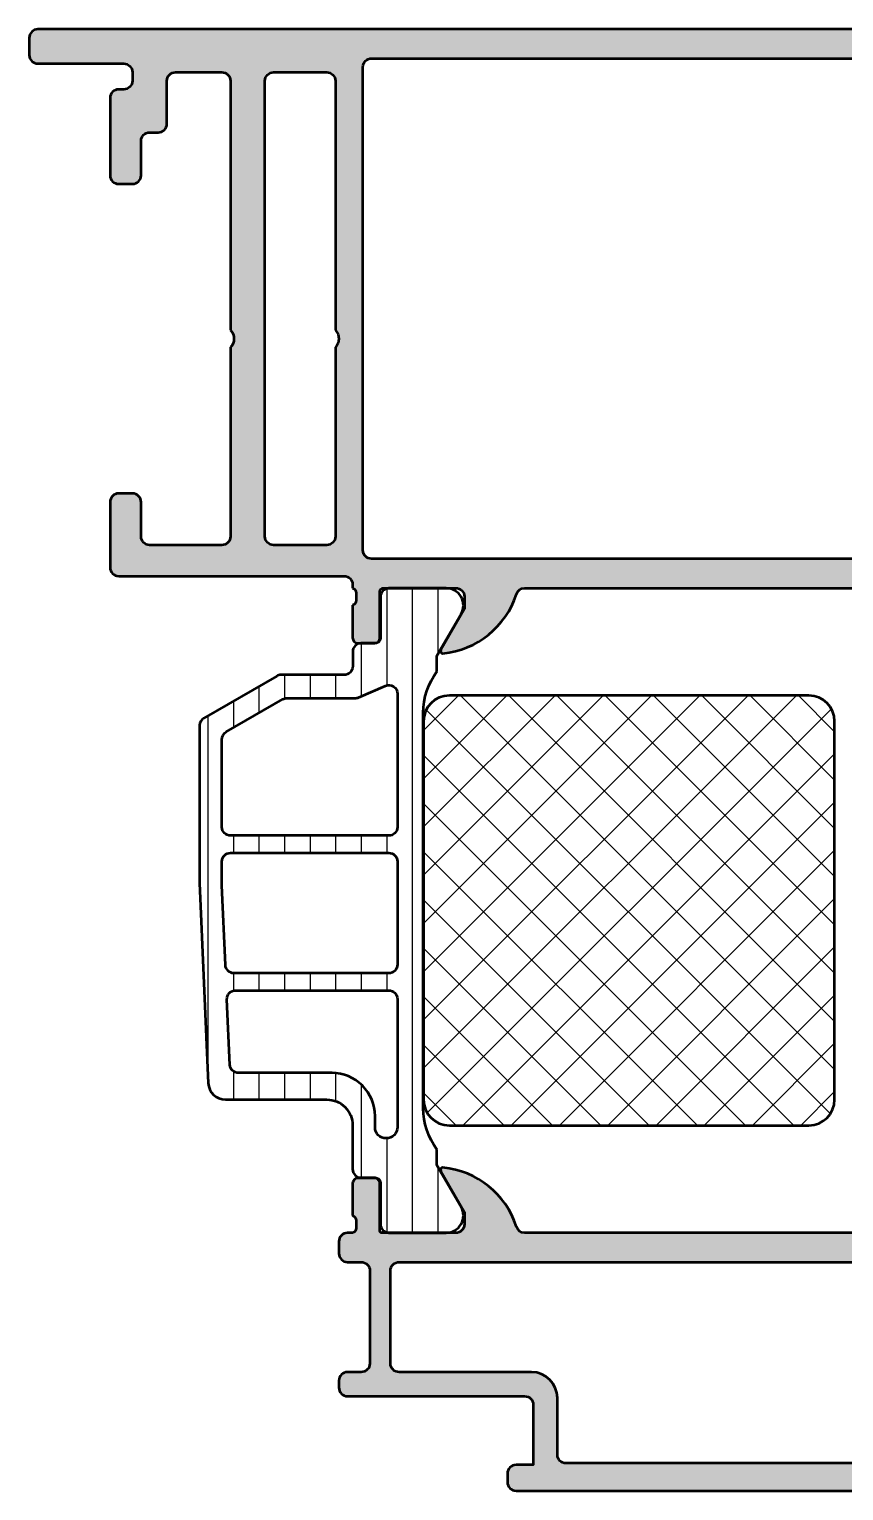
# Model space of a CAD drawing. Extents: x -20.8 to 68, y 0 to 85.
# Drawn here: x -20.8 to 26.6, y 0 to 85 of the extents above; entities that cross this region are included whole.
import ezdxf

# ---------------------------------------------------------------- set-up
doc = ezdxf.new("R2010")
doc.units = 0
for name, color, linetype, lineweight in [('0S-Alu contour', 7, 'Continuous', 50), ('0S-Alu hatch', 252, 'Continuous', 25), ('0S-Plastic contour', 254, 'Continuous', 50), ('0S-Plastic hatch', 253, 'Continuous', 25), ('0S-PT contour', 91, 'Continuous', 50), ('0S-PT hatch', 103, 'Continuous', 25)]:
    doc.layers.add(name, color=color, linetype=linetype, lineweight=lineweight)

# ---------------------------------------------------------------- blocks, each defined once
blk = doc.blocks.new('485150__782C29A0_D7C9_4918_8543_CEA2837E375F_')
at = {"layer": '0S-Alu hatch'}
h = blk.add_hatch(color=256, dxfattribs=at)
edge = h.paths.add_edge_path()
edge.add_line((-15.60000000000002, 76.00000000000003), (-14.80000000000002, 76.00000000000003))
edge.add_arc((-14.80000000000002, 76.50000000000001), 0.4999999999999858, 270, 360)
edge.add_line((-14.30000000000004, 76.50000000000003), (-14.30000000000004, 78.50000000000001))
edge.add_ellipse((-13.80000000000004, 78.50000000000003), major_axis=(-0.5, 0), ratio=1, start_angle=270, end_angle=360, ccw=False)
edge.add_line((-13.80000000000004, 79.00000000000003), (-13.30000000000002, 79.00000000000003))
edge.add_arc((-13.30000000000002, 79.50000000000001), 0.5, 270, 360)
edge.add_line((-12.80000000000002, 79.50000000000001), (-12.80000000000002, 82.00000000000001))
edge.add_ellipse((-12.30000000000002, 82.00000000000001), major_axis=(-0.5, 0), ratio=1, start_angle=270, end_angle=360, ccw=False)
edge.add_line((-12.30000000000002, 82.50000000000003), (-9.600000000000023, 82.50000000000001))
edge.add_ellipse((-9.600000000000023, 82.00000000000001), major_axis=(-0.5, 0), ratio=1, start_angle=180, end_angle=270, ccw=False)
edge.add_line((-9.100000000000023, 82.00000000000001), (-9.100000000000023, 67.50000000000003))
edge.add_ellipse((-9.625000000000028, 67.00000000000001), major_axis=(-0.7250000000000041, 0), ratio=1, start_angle=136.3971810272968, end_angle=223.6028189727033, ccw=False)
edge.add_line((-9.100000000000023, 66.50000000000003), (-9.100000000000035, 55.50000000000001))
edge.add_ellipse((-9.600000000000035, 55.50000000000002), major_axis=(-0.5, 0), ratio=1, start_angle=90.00000000000159, end_angle=180, ccw=False)
edge.add_line((-9.600000000000023, 55.00000000000002), (-13.80000000000004, 55.00000000000002))
edge.add_ellipse((-13.80000000000004, 55.50000000000002), major_axis=(-0.5, 0), ratio=1, start_angle=0, end_angle=90, ccw=False)
edge.add_line((-14.30000000000004, 55.50000000000002), (-14.30000000000004, 57.50000000000003))
edge.add_arc((-14.80000000000002, 57.50000000000003), 0.5, 0, 90)
edge.add_line((-14.80000000000002, 58.00000000000003), (-15.60000000000002, 58.00000000000002))
edge.add_arc((-15.60000000000002, 57.50000000000002), 0.5, 90, 180)
edge.add_line((-16.10000000000002, 57.50000000000002), (-16.10000000000002, 53.70000000000001))
edge.add_arc((-15.60000000000002, 53.70000000000001), 0.5, 180, 270)
edge.add_line((-15.60000000000002, 53.20000000000002), (-2.500000000000014, 53.20000000000002))
edge.add_ellipse((-2.500000000000014, 52.70000000000002), major_axis=(-0.5, 0), ratio=1, start_angle=180, end_angle=270, ccw=False)
edge.add_line((-2.000000000000014, 52.70000000000002), (-2.000000000000014, 52.50000000000002))
edge.add_ellipse((-2.100000000000022, 52.21715728752541), major_axis=(-0.2999999999999956, 0), ratio=1, start_angle=180, end_angle=250.52877936550732, ccw=False)
edge.add_line((-1.800000000000025, 52.21715728752541), (-1.800000000000025, 51.78284271247465))
edge.add_ellipse((-2.100000000000022, 51.78284271247465), major_axis=(-0.2999999999999971, 0), ratio=1, start_angle=109.4712206344897, end_angle=180, ccw=False)
edge.add_line((-2.000000000000028, 51.50000000000003), (-2.000000000000028, 49.60000000000007))
edge.add_arc((-1.699999999999988, 49.60000000000007), 0.3000000000000398, 180, 270)
edge.add_line((-1.699999999999988, 49.30000000000003), (-0.7100000000000648, 49.30000000000003))
edge.add_arc((-0.7100000000000648, 49.60000000000007), 0.3000000000000398, 270, 360)
edge.add_line((-0.410000000000025, 49.60000000000007), (-0.410000000000025, 52.30000000000003))
edge.add_ellipse((-0.2100000000000222, 52.30000000000003), major_axis=(-0.2000000000000028, 0), ratio=1, start_angle=270, end_angle=360, ccw=False)
edge.add_line((-0.2100000000000222, 52.50000000000003), (3.999999999999971, 52.50000000000002))
edge.add_ellipse((3.999999999999971, 52.00000000000002), major_axis=(-0.4999999999999929, 0), ratio=1, start_angle=180, end_angle=270, ccw=False)
edge.add_line((4.499999999999964, 52.00000000000002), (4.499999999999971, 51.30000000000002))
edge.add_line((4.499999999999971, 51.30000000000002), (3.118504542377607, 48.90717967697247))
edge.add_arc((3.238119784648262, 48.83811978464832), 0.1381197846482912, 149.9999999999988, 275.6225775507957)
edge.add_arc((2.761776758826158, 53.67660886184784), 5.000000000000007, 275.6225775507937, 342.2515836439299)
edge.add_ellipse((7.999999999999971, 52.00000000000002), major_axis=(-0.4999999999999993, 0), ratio=1, start_angle=270, end_angle=342.2515836439297, ccw=False)
edge.add_line((7.999999999999971, 52.50000000000003), (30.99999999999998, 52.50000000000002))
edge.add_ellipse((30.99999999999997, 52.00000000000002), major_axis=(-0.5, 0), ratio=1, start_angle=197.7484163560695, end_angle=269.9999999999992, ccw=False)
edge.add_arc((36.23822324117377, 53.67660886184783), 4.999999999999998, 197.7484163560702, 264.3774224492066)
edge.add_arc((35.76188021535168, 48.83811978464832), 0.1381197846482954, 264.3774224492046, 390.0000000000023)
edge.add_line((35.88149545762234, 48.90717967697248), (34.49999999999998, 51.30000000000002))
edge.add_line((34.49999999999998, 51.30000000000002), (34.49999999999997, 52.00000000000002))
edge.add_ellipse((34.99999999999997, 52.00000000000002), major_axis=(-0.5, 0), ratio=1, start_angle=269.9999999999992, end_angle=360, ccw=False)
edge.add_line((34.99999999999998, 52.50000000000002), (39.20999999999997, 52.50000000000003))
edge.add_ellipse((39.20999999999997, 52.30000000000003), major_axis=(-0.2000000000000028, 0), ratio=1, start_angle=180, end_angle=269.99999999999795, ccw=False)
edge.add_line((39.40999999999997, 52.30000000000003), (39.40999999999998, 49.60000000000007))
edge.add_arc((39.71000000000001, 49.60000000000007), 0.3000000000000327, 180, 270.0000000000013)
edge.add_line((39.71000000000002, 49.30000000000003), (40.69999999999993, 49.30000000000003))
edge.add_arc((40.69999999999993, 49.60000000000007), 0.3000000000000398, 270, 360)
edge.add_line((40.99999999999996, 49.60000000000007), (40.99999999999996, 51.50000000000003))
edge.add_ellipse((41.09999999999997, 51.78284271247465), major_axis=(-0.2999999999999999, 0), ratio=1, start_angle=0, end_angle=70.52877936550908, ccw=False)
edge.add_line((40.79999999999997, 51.78284271247465), (40.79999999999997, 52.21715728752541))
edge.add_ellipse((41.09999999999996, 52.2171572875254), major_axis=(-0.2999999999999936, 0), ratio=1, start_angle=289.4712206344902, end_angle=360, ccw=False)
edge.add_line((40.99999999999996, 52.50000000000001), (40.99999999999996, 65.00000000000003))
edge.add_ellipse((41.49999999999997, 65.00000000000003), major_axis=(-0.5, 0), ratio=1, start_angle=270, end_angle=360, ccw=False)
edge.add_line((41.49999999999997, 65.50000000000003), (43.79999999999997, 65.50000000000003))
edge.add_ellipse((43.79999999999997, 65.00000000000003), major_axis=(-0.5, 0), ratio=1, start_angle=180, end_angle=270, ccw=False)
edge.add_line((44.29999999999997, 65.00000000000003), (44.29999999999997, 64.00000000000003))
edge.add_arc((44.79999999999996, 64.00000000000003), 0.5, 180, 270)
edge.add_line((44.79999999999996, 63.50000000000003), (45.29999999999996, 63.50000000000003))
edge.add_arc((45.29999999999996, 64.00000000000003), 0.5, 270, 360)
edge.add_line((45.79999999999997, 64.00000000000003), (45.79999999999997, 69.50000000000001))
edge.add_arc((44.79999999999996, 69.50000000000001), 1.000000000000003, 0, 90)
edge.add_line((44.79999999999996, 70.50000000000003), (44.29999999999997, 70.50000000000003))
edge.add_line((44.29999999999997, 70.50000000000003), (44.29999999999997, 68.00000000000003))
edge.add_ellipse((43.29999999999997, 68.00000000000003), major_axis=(-1.000000000000003, 0), ratio=1, start_angle=90, end_angle=180, ccw=False)
edge.add_line((43.29999999999997, 67.00000000000001), (41.99999999999997, 67.00000000000001))
edge.add_ellipse((41.99999999999997, 68.00000000000003), major_axis=(-1, 0), ratio=1, start_angle=0, end_angle=90, ccw=False)
edge.add_line((40.99999999999996, 68.00000000000003), (40.99999999999996, 75.00000000000003))
edge.add_ellipse((41.52499999999998, 75.50000000000003), major_axis=(-0.7250000000000014, 0), ratio=1, start_angle=-43.60281897270329, end_angle=43.60281897270329, ccw=False)
edge.add_line((40.99999999999996, 76.00000000000003), (40.99999999999996, 82.50000000000003))
edge.add_ellipse((41.99999999999997, 82.50000000000003), major_axis=(-1, 0), ratio=1, start_angle=270, end_angle=360, ccw=False)
edge.add_line((41.99999999999997, 83.50000000000003), (43.29999999999997, 83.50000000000003))
edge.add_ellipse((43.29999999999997, 82.50000000000003), major_axis=(-1, 0), ratio=1, start_angle=180, end_angle=270, ccw=False)
edge.add_line((44.29999999999997, 82.50000000000003), (44.29999999999997, 80.50000000000001))
edge.add_line((44.29999999999997, 80.50000000000001), (44.89999999999997, 80.50000000000001))
edge.add_line((44.89999999999997, 80.50000000000001), (45.99999999999996, 81.60000000000004))
edge.add_line((45.99999999999996, 81.60000000000004), (45.99999999999996, 85.00000000000003))
edge.add_line((45.99999999999996, 85.00000000000003), (-20.30000000000002, 85.00000000000003))
edge.add_arc((-20.30000000000002, 84.50000000000001), 0.5, 90, 180)
edge.add_line((-20.80000000000003, 84.50000000000001), (-20.80000000000003, 83.50000000000001))
edge.add_arc((-20.30000000000001, 83.50000000000003), 0.5, 180, 270)
edge.add_line((-20.30000000000001, 83.00000000000001), (-15.30000000000002, 83.00000000000001))
edge.add_ellipse((-15.30000000000002, 82.50000000000001), major_axis=(-0.5, 0), ratio=1, start_angle=180, end_angle=270, ccw=False)
edge.add_line((-14.80000000000002, 82.50000000000001), (-14.80000000000004, 82.00000000000001))
edge.add_ellipse((-15.30000000000004, 82.00000000000001), major_axis=(-0.5, 0), ratio=1, start_angle=90, end_angle=180, ccw=False)
edge.add_line((-15.30000000000004, 81.50000000000001), (-15.60000000000002, 81.50000000000001))
edge.add_arc((-15.60000000000002, 81.00000000000001), 0.5, 90, 180)
edge.add_line((-16.10000000000002, 81.00000000000001), (-16.10000000000002, 76.50000000000003))
edge.add_arc((-15.60000000000002, 76.50000000000003), 0.5, 180, 270)
edge = h.paths.add_edge_path()
edge.add_line((-1.400000000000019, 54.70000000000002), (-1.400000000000034, 82.80000000000003))
edge.add_ellipse((-0.9000000000000341, 82.80000000000003), major_axis=(-0.5, 0), ratio=1, start_angle=270, end_angle=360, ccw=False)
edge.add_line((-0.9000000000000341, 83.30000000000003), (38.99999999999997, 83.30000000000003))
edge.add_ellipse((38.99999999999997, 82.80000000000003), major_axis=(-0.5, 0), ratio=1, start_angle=180, end_angle=270, ccw=False)
edge.add_line((39.49999999999997, 82.80000000000003), (39.49999999999997, 54.70000000000003))
edge.add_ellipse((38.99999999999997, 54.70000000000003), major_axis=(-0.5, 0), ratio=1, start_angle=90, end_angle=180, ccw=False)
edge.add_line((38.99999999999997, 54.20000000000003), (-0.9000000000000341, 54.20000000000003))
edge.add_ellipse((-0.9000000000000341, 54.70000000000002), major_axis=(-0.4999999999999858, 0), ratio=1, start_angle=0, end_angle=90, ccw=False)
edge = h.paths.add_edge_path()
edge.add_ellipse((-6.600000000000022, 55.50000000000002), major_axis=(-0.5, 0), ratio=1, start_angle=0, end_angle=90, ccw=False)
edge.add_line((-7.100000000000022, 55.50000000000001), (-7.100000000000022, 82.00000000000001))
edge.add_ellipse((-6.600000000000022, 82.00000000000001), major_axis=(-0.5, 0), ratio=1, start_angle=270, end_angle=360, ccw=False)
edge.add_line((-6.600000000000022, 82.50000000000003), (-3.500000000000028, 82.50000000000003))
edge.add_ellipse((-3.500000000000028, 82.00000000000001), major_axis=(-0.5, 0), ratio=1, start_angle=180, end_angle=270, ccw=False)
edge.add_line((-3.000000000000028, 82.00000000000001), (-3.000000000000028, 67.50000000000003))
edge.add_ellipse((-3.525000000000019, 67.00000000000001), major_axis=(-0.7249999999999939, 0), ratio=1, start_angle=136.397181027296, end_angle=223.6028189727041, ccw=False)
edge.add_line((-3.000000000000028, 66.50000000000003), (-3.000000000000028, 55.50000000000003))
edge.add_ellipse((-3.500000000000028, 55.50000000000003), major_axis=(-0.5, 0), ratio=1, start_angle=90, end_angle=180, ccw=False)
edge.add_line((-3.500000000000028, 55.00000000000003), (-6.600000000000022, 55.00000000000002))
at = {"layer": '0S-Alu contour', "color": 7}
for points in [[(-20.80000000000003, 84.50000000000001), (-20.80000000000003, 83.50000000000001)], [(44.29999999999997, 82.50000000000003), (44.29999999999997, 80.50000000000001), (44.89999999999997, 80.50000000000001), (45.99999999999996, 81.60000000000004), (45.99999999999996, 85.00000000000003), (-20.30000000000002, 85.00000000000003)], [(41.99999999999997, 83.50000000000003), (43.29999999999997, 83.50000000000003)], [(-20.30000000000001, 83.00000000000001), (-15.30000000000002, 83.00000000000001)], [(-14.80000000000002, 82.50000000000001), (-14.80000000000004, 82.00000000000001)], [(-12.30000000000002, 82.50000000000003), (-9.600000000000023, 82.50000000000001)], [(-6.600000000000022, 82.50000000000003), (-3.500000000000028, 82.50000000000003)], [(-1.400000000000019, 54.70000000000002), (-1.400000000000034, 82.80000000000003)], [(-0.9000000000000341, 83.30000000000003), (38.99999999999997, 83.30000000000003)], [(39.49999999999997, 82.80000000000003), (39.49999999999997, 54.70000000000003)], [(40.99999999999996, 76.00000000000003), (40.99999999999996, 82.50000000000003)], [(-12.80000000000002, 79.50000000000001), (-12.80000000000002, 82.00000000000001)], [(-9.100000000000023, 82.00000000000001), (-9.100000000000023, 67.50000000000003)], [(-7.100000000000022, 55.50000000000001), (-7.100000000000022, 82.00000000000001)], [(-3.000000000000028, 82.00000000000001), (-3.000000000000028, 67.50000000000003)], [(-16.10000000000002, 81.00000000000001), (-16.10000000000002, 76.50000000000003)], [(-15.30000000000004, 81.50000000000001), (-15.60000000000002, 81.50000000000001)], [(-14.30000000000004, 76.50000000000003), (-14.30000000000004, 78.50000000000001)], [(-13.80000000000004, 79.00000000000003), (-13.30000000000002, 79.00000000000003)], [(-15.60000000000002, 76.00000000000003), (-14.80000000000002, 76.00000000000003)], [(40.99999999999996, 68.00000000000003), (40.99999999999996, 75.00000000000003)], [(44.79999999999996, 70.50000000000003), (44.29999999999997, 70.50000000000003), (44.29999999999997, 68.00000000000003)], [(45.79999999999997, 64.00000000000003), (45.79999999999997, 69.50000000000001)], [(-9.100000000000023, 66.50000000000003), (-9.100000000000035, 55.50000000000001)], [(-3.000000000000028, 66.50000000000003), (-3.000000000000028, 55.50000000000003)], [(43.29999999999997, 67.00000000000001), (41.99999999999997, 67.00000000000001)], [(41.49999999999997, 65.50000000000003), (43.79999999999997, 65.50000000000003)], [(40.99999999999996, 52.50000000000001), (40.99999999999996, 65.00000000000003)], [(44.29999999999997, 65.00000000000003), (44.29999999999997, 64.00000000000003)], [(44.79999999999996, 63.50000000000003), (45.29999999999996, 63.50000000000003)], [(-14.80000000000002, 58.00000000000003), (-15.60000000000002, 58.00000000000002)], [(-16.10000000000002, 57.50000000000002), (-16.10000000000002, 53.70000000000001)], [(-14.30000000000004, 55.50000000000002), (-14.30000000000004, 57.50000000000003)], [(-9.600000000000023, 55.00000000000002), (-13.80000000000004, 55.00000000000002)], [(-3.500000000000028, 55.00000000000003), (-6.600000000000022, 55.00000000000002)], [(38.99999999999997, 54.20000000000003), (-0.9000000000000341, 54.20000000000003)], [(-15.60000000000002, 53.20000000000002), (-2.500000000000014, 53.20000000000002)], [(-2.000000000000014, 52.70000000000002), (-2.000000000000014, 52.50000000000002)], [(-1.800000000000025, 52.21715728752541), (-1.800000000000025, 51.78284271247465)], [(-0.410000000000025, 49.60000000000007), (-0.410000000000025, 52.30000000000003)], [(-0.2100000000000222, 52.50000000000003), (3.999999999999971, 52.50000000000002)], [(4.499999999999964, 52.00000000000002), (4.499999999999971, 51.30000000000002), (3.118504542377607, 48.90717967697247)], [(7.999999999999971, 52.50000000000003), (30.99999999999998, 52.50000000000002)], [(35.88149545762234, 48.90717967697248), (34.49999999999998, 51.30000000000002), (34.49999999999997, 52.00000000000002)], [(34.99999999999998, 52.50000000000002), (39.20999999999997, 52.50000000000003)], [(39.40999999999997, 52.30000000000003), (39.40999999999998, 49.60000000000007)], [(40.79999999999997, 51.78284271247465), (40.79999999999997, 52.21715728752541)], [(-2.000000000000028, 51.50000000000003), (-2.000000000000028, 49.60000000000007)], [(40.99999999999996, 49.60000000000007), (40.99999999999996, 51.50000000000003)], [(-1.699999999999988, 49.30000000000003), (-0.7100000000000648, 49.30000000000003)], [(39.71000000000002, 49.30000000000003), (40.69999999999993, 49.30000000000003)]]:
    blk.add_lwpolyline(points, dxfattribs=at)
for centre, radius, start, end in [((-20.30000000000002, 84.50000000000001), 0.5, 90, 180), ((-20.30000000000001, 83.50000000000003), 0.5, 180, 270), ((-15.60000000000002, 81.00000000000001), 0.5, 90, 180), ((-13.30000000000002, 79.50000000000001), 0.5, 270, 0), ((-15.60000000000002, 76.50000000000003), 0.5, 180, 270), ((-14.80000000000002, 76.50000000000001), 0.4999999999999858, 270, 0), ((44.79999999999996, 69.50000000000001), 1.000000000000003, 0, 90), ((44.79999999999996, 64.00000000000003), 0.5, 180, 270), ((45.29999999999996, 64.00000000000003), 0.5, 270, 0), ((-15.60000000000002, 57.50000000000002), 0.5, 90, 180), ((-14.80000000000002, 57.50000000000003), 0.5, 0, 90), ((-15.60000000000002, 53.70000000000001), 0.5, 180, 270), ((2.761776758826158, 53.67660886184784), 5.000000000000007, 275.6225775507937, 342.2515836439299), ((36.23822324117377, 53.67660886184783), 4.999999999999998, 197.7484163560702, 264.3774224492066), ((-1.699999999999988, 49.60000000000007), 0.3000000000000398, 180, 270), ((-0.7100000000000648, 49.60000000000007), 0.3000000000000398, 270, 0), ((39.71000000000001, 49.60000000000007), 0.3000000000000327, 180, 270.0000000000013), ((40.69999999999993, 49.60000000000007), 0.3000000000000398, 270, 0), ((3.238119784648262, 48.83811978464832), 0.1381197846482912, 149.9999999999988, 275.6225775507957), ((35.76188021535168, 48.83811978464832), 0.1381197846482954, 264.3774224492046, 30.00000000000228)]:
    blk.add_arc(centre, radius, start, end, dxfattribs=at)
at = {"layer": '0S-Alu contour', "color": 7, "extrusion": (0, -1e-16, -1)}
for centre, radius, start, end in [((-41.99999999999997, 82.50000000000003), 1, 0, 90), ((-43.29999999999997, 82.50000000000003), 1, 90, 180), ((15.30000000000002, 82.50000000000001), 0.5, 90, 180), ((12.30000000000002, 82.00000000000001), 0.5, 0, 90), ((9.600000000000023, 82.00000000000001), 0.5, 90, 180), ((6.600000000000022, 82.00000000000001), 0.5, 0, 90), ((3.500000000000028, 82.00000000000001), 0.5, 90, 180), ((0.9000000000000341, 82.80000000000003), 0.5, 0, 90), ((-38.99999999999997, 82.80000000000003), 0.5, 90, 180), ((15.30000000000004, 82.00000000000001), 0.5, 180, 270), ((13.80000000000004, 78.50000000000003), 0.5, 0, 90), ((-41.52499999999998, 75.50000000000003), 0.7250000000000015, 316.3971810272967, 43.60281897270331), ((9.625000000000028, 67.00000000000001), 0.7250000000000041, 136.3971810272967, 223.6028189727033), ((3.525000000000019, 67.00000000000001), 0.7249999999999939, 136.3971810272959, 223.6028189727041), ((-41.99999999999997, 68.00000000000003), 1, 270, 0), ((-43.29999999999997, 68.00000000000003), 1.000000000000003, 180, 270), ((-41.49999999999997, 65.00000000000003), 0.5, 0, 90), ((-43.79999999999997, 65.00000000000003), 0.5, 90, 180), ((13.80000000000004, 55.50000000000002), 0.5, 270, 0), ((9.600000000000035, 55.50000000000002), 0.5, 180, 269.9999999999984), ((6.600000000000022, 55.50000000000002), 0.5, 270, 0), ((3.500000000000028, 55.50000000000003), 0.5, 180, 270), ((0.9000000000000341, 54.70000000000002), 0.4999999999999858, 270, 0), ((-38.99999999999997, 54.70000000000003), 0.5, 180, 270), ((2.500000000000014, 52.70000000000002), 0.5, 90, 180), ((2.100000000000022, 52.21715728752541), 0.2999999999999956, 109.4712206344927, 180), ((0.2100000000000222, 52.30000000000003), 0.2000000000000028, 0, 90), ((-3.999999999999971, 52.00000000000002), 0.4999999999999929, 90, 180), ((-7.999999999999971, 52.00000000000002), 0.4999999999999993, 17.74841635607033, 90), ((-30.99999999999997, 52.00000000000002), 0.5, 90.00000000000081, 162.2515836439305), ((-34.99999999999997, 52.00000000000002), 0.5, 0, 90.00000000000081), ((-39.20999999999997, 52.30000000000003), 0.2000000000000028, 90.00000000000205, 180), ((-41.09999999999996, 52.2171572875254), 0.2999999999999936, 0, 70.52877936550983), ((2.100000000000022, 51.78284271247465), 0.2999999999999971, 180, 250.5287793655103), ((-41.09999999999997, 51.78284271247465), 0.2999999999999999, 289.471220634491, 0)]:
    blk.add_arc(centre, radius, start, end, dxfattribs=at)
blk = doc.blocks.new('345350__D40F47E0_E52B_4D59_89A4_3CA17ADB5DE9_')
at = {"layer": '0S-Alu hatch'}
h = blk.add_hatch(color=256, dxfattribs=at)
edge = h.paths.add_edge_path()
edge.add_line((39.50030497740954, 13.29992253876117), (40.5, 13.29992253876117))
edge.add_arc((40.5, 13.79992253876117), 0.5, 270, 360)
edge.add_line((41.00000000000001, 13.79992253876117), (41, 15))
edge.add_ellipse((41.07883644654305, 15.26752059199312), major_axis=(-0.2788950563274395, 0), ratio=1, start_angle=-1.164589374096181, end_angle=73.58012358050678, ccw=False)
edge.add_line((40.79999899999999, 15.27318899999149), (40.79999899999999, 15.72678299999148))
edge.add_ellipse((41.07886709564316, 15.73244365946854), major_axis=(-0.2789255417371506, 0), ratio=1, start_angle=-73.57540544464638, end_angle=1.1628700728869035, ccw=False)
edge.add_line((41, 15.99998699999148), (41, 17.879998))
edge.add_arc((40.69999999999999, 17.879998), 0.3000000000000078, 0, 90)
edge.add_line((40.69999999999999, 18.17999800000001), (39.72002568095721, 18.179998))
edge.add_arc((39.72002568095721, 17.879998), 0.3000000000000007, 90, 180)
edge.add_line((39.42002568095721, 17.879998), (39.42002568095721, 15.11999999999999))
edge.add_ellipse((39.30002568095722, 15.11999999999999), major_axis=(-0.1199999999999939, 0), ratio=1, start_angle=89.9999999999967, end_angle=180, ccw=False)
edge.add_line((39.30002568095721, 15), (35.00000000000002, 15))
edge.add_ellipse((35.00000000000002, 15.5), major_axis=(-0.5, 0), ratio=1, start_angle=0, end_angle=90, ccw=False)
edge.add_line((34.50000000000001, 15.5), (34.49999999999999, 16.2))
edge.add_line((34.49999999999999, 16.2), (35.88149545762237, 18.59282032302755))
edge.add_arc((35.76188021535172, 18.6618802153517), 0.1381197846482894, 330.0000000000001, 455.6225775507986)
edge.add_arc((36.23822324117386, 13.82339113815207), 5.000000000000113, 95.622577550794, 162.2515836439304)
edge.add_ellipse((31.00000000000005, 15.49999999999988), major_axis=(-0.4999999999998849, 0), ratio=1, start_angle=89.99999999999511, end_angle=162.2515836439254, ccw=False)
edge.add_line((31.00000000000001, 15), (7.999999999999992, 15))
edge.add_ellipse((8.000000000000028, 15.49999999999984), major_axis=(-0.4999999999998437, 0), ratio=1, start_angle=17.748416356066116, end_angle=89.99999999999591, ccw=False)
edge.add_arc((2.761776758826187, 13.82339113815201), 5.000000000000197, 17.74841635607066, 84.37742244920675)
edge.add_arc((3.23811978464829, 18.66188021535171), 0.138119784648294, 84.37742244921073, 210.0000000000012)
edge.add_line((3.118504542377635, 18.59282032302757), (4.500000000000007, 16.19999999999999))
edge.add_line((4.500000000000007, 16.19999999999999), (4.5, 15.5))
edge.add_ellipse((4, 15.50000000000001), major_axis=(-0.5, 0), ratio=1, start_angle=90, end_angle=180, ccw=False)
edge.add_line((4, 15.00000000000001), (-0.3000256809571908, 15))
edge.add_ellipse((-0.3000256809571908, 15.12), major_axis=(-0.120000000000001, 0), ratio=1, start_angle=0, end_angle=90, ccw=False)
edge.add_line((-0.4200256809571954, 15.12), (-0.4200256809571954, 17.879998))
edge.add_arc((-0.7200256809572068, 17.87999799999999), 0.3000000000000114, 0, 90)
edge.add_line((-0.7200256809572068, 18.17999800000001), (-1.699999999999988, 18.179998))
edge.add_arc((-1.700000000000002, 17.87999800000001), 0.2999999999999936, 89.99999999999729, 180)
edge.add_line((-2, 17.87999800000001), (-1.999999999999985, 15.99998699999149))
edge.add_ellipse((-2.078867095643147, 15.73244365946855), major_axis=(-0.2789255417371474, 0), ratio=1, start_angle=178.8371299271133, end_angle=253.5754054446465, ccw=False)
edge.add_line((-1.799998999999985, 15.72678299999149), (-1.799998999999985, 15.2731889999915))
edge.add_ellipse((-2.078836446543036, 15.26752059199313), major_axis=(-0.2788950563274377, 0), ratio=1, start_angle=106.41987641949041, end_angle=181.1645893740969, ccw=False)
edge.add_line((-2, 15.00000000000001), (-2.299680908210589, 15))
edge.add_arc((-2.299680908210589, 14.5), 0.5000000000000036, 90, 180)
edge.add_line((-2.799680908210589, 14.5), (-2.799680908210589, 13.79992253876117))
edge.add_arc((-2.29956618973938, 13.80003725723238), 0.5001147316285183, 180.0131427528032, 269.9868572472035)
edge.add_line((-2.299680908210547, 13.29992253876117), (-1.499693115241839, 13.29992253876117))
edge.add_ellipse((-1.499443254268499, 12.80017239973451), major_axis=(-0.4997502014883713, 0), ratio=1, start_angle=179.9713537287386, end_angle=270.0286462712596, ccw=False)
edge.add_line((-0.9996931152418397, 12.79992253876115), (-0.9996931152418255, 7.400020671848328))
edge.add_ellipse((-1.499713436076874, 7.400040992683378), major_axis=(-0.500020321247968, 0), ratio=1, start_angle=90.00232850153338, end_angle=179.9976714983276, ccw=False)
edge.add_line((-1.499693115241825, 6.90002067184833), (-2.299680908210575, 6.900020671848325))
edge.add_arc((-2.299566189739365, 6.399905953377112), 0.5001147316285218, 90.01314275280141, 179.9868572471968)
edge.add_line((-2.799680908210575, 6.400020671848338), (-2.799680908210575, 5.999996257785828))
edge.add_arc((-2.299566189739365, 6.000110976257024), 0.5001147316285183, 180.0131427528032, 269.986857247197)
edge.add_line((-2.299680908210589, 5.499996257785815), (8.00027636718005, 5.499996257785825))
edge.add_ellipse((8.000276199942048, 4.999996090547827), major_axis=(-0.5000001672380266, 0), ratio=1, start_angle=180.0000191671709, end_angle=269.99998083594335, ccw=False)
edge.add_line((8.50027636718005, 4.999996257813003), (8.500276367180042, 1.499999953273801))
edge.add_line((8.500276367180042, 1.499999953273801), (7.500276367180042, 1.499999953273801))
edge.add_arc((7.500391085671957, 0.9998852347682088), 0.5001147316629067, 90.0131427551726, 179.9868504146385)
edge.add_line((7.000276367180042, 1.000000012878441), (7.000276367180042, 0.5000000128784468))
edge.add_arc((7.500391118378033, 0.5001147334620317), 0.5001147643557832, 180.0131429938963, 269.9798609896767)
edge.add_line((7.500215332023778, 1e-15), (67.5, 1e-16))
edge.add_arc((67.5, 0.5000000000000002), 0.5000000000000001, 270, 360)
edge.add_line((68, 0.5000000000000001), (68, 4.5))
edge.add_arc((67.5, 4.5), 0.5, 0, 90)
edge.add_line((67.5, 5), (66.19999999999999, 5))
edge.add_arc((66.19999999999999, 4.5), 0.5, 90, 180)
edge.add_line((65.69999999999999, 4.5), (65.69999999999999, 4))
edge.add_line((65.69999999999999, 4), (66.69999999999999, 4))
edge.add_line((66.69999999999999, 4), (66.69999999999996, 2.299999999999997))
edge.add_ellipse((65.69999999999996, 2.299999999999997), major_axis=(-1, 0), ratio=1, start_angle=90, end_angle=180, ccw=False)
edge.add_line((65.69999999999996, 1.299999999999997), (61.69999999999999, 1.299999999999982))
edge.add_ellipse((61.69999999999999, 2.299999999999982), major_axis=(-0.9999999999999992, 0), ratio=1, start_angle=0, end_angle=90, ccw=False)
edge.add_line((60.69999999999999, 2.299999999999982), (60.69999999999999, 4))
edge.add_line((60.69999999999999, 4), (61.69999999999999, 4))
edge.add_line((61.69999999999999, 4), (61.69999999999999, 4.499999999999984))
edge.add_arc((61.19999999999999, 4.5), 0.5000000000000009, 0, 90)
edge.add_line((61.19999999999999, 5), (58.4, 4.999999999999999))
edge.add_arc((58.4, 4.499999999999998), 0.5000000000000009, 90, 180)
edge.add_line((57.9, 4.499999999999998), (57.9, 4.299999999999982))
edge.add_arc((58.4, 4.299999999999982), 0.5, 180, 270)
edge.add_line((58.4, 3.799999999999982), (58.9, 3.799999999999982))
edge.add_ellipse((58.9, 3.299999999999982), major_axis=(-0.5, 0), ratio=1, start_angle=180, end_angle=270, ccw=False)
edge.add_line((59.40000000000001, 3.299999999999982), (59.39999999999997, 2.099999999999981))
edge.add_ellipse((58.89999999999997, 2.09999999999998), major_axis=(-0.5000000000000018, 0), ratio=1, start_angle=90, end_angle=180, ccw=False)
edge.add_line((58.89999999999997, 1.599999999999978), (45.9983668848607, 1.599999999999979))
edge.add_line((45.9983668848607, 1.599999999999979), (39.90086726378649, 2.209750724796321))
edge.add_ellipse((40.00036986780803, 3.204788067252853), major_axis=(-1.000000040545011, 0), ratio=1, start_angle=1.5080649291121517e-05, end_angle=84.2894712981925, ccw=False)
edge.add_line((39.00036982726306, 3.204787804045857), (39.00036982726304, 12.79998738861467))
edge.add_ellipse((39.50041968100179, 12.79987268502242), major_axis=(-0.5000498668943465, 0), ratio=1, start_angle=270.0131427528001, end_angle=359.9868572472245, ccw=False)
edge = h.paths.add_edge_path()
edge.add_line((0.2003801269456744, 7.400020671848325), (0.2003801269456602, 12.79992253876121))
edge.add_ellipse((0.7001505502649508, 12.80015209114268), major_axis=(-0.4997704760377764, 0), ratio=1, start_angle=-90.01932230628069, end_angle=0.02631684688930136, ccw=False)
edge.add_line((0.7003190917894245, 13.29992253876117), (37.30035380553454, 13.29992253876116))
edge.add_ellipse((37.30048878729687, 12.80005752052349), major_axis=(-0.4998650364626667, 0), ratio=1, start_angle=179.9845280529183, end_angle=270.0154719470708, ccw=False)
edge.add_line((37.80035380553454, 12.79992253876116), (37.80035380553453, 2.099975658420646))
edge.add_ellipse((37.30025928519608, 2.100070059527233), major_axis=(-0.5000945292483385, 0), ratio=1, start_angle=90.0108291856593, end_angle=179.9891844747251, ccw=False)
edge.add_line((37.30035380553454, 1.5999755392113), (10.40030078124254, 1.5999755392113))
edge.add_ellipse((10.400395301581, 2.100070059527243), major_axis=(-0.5000945292483491, 0), ratio=1, start_angle=0.010815525275006621, end_angle=89.98917081434081, ccw=False)
edge.add_line((9.900300781242542, 2.099975658420602), (9.900300781242535, 5.400020819006611))
edge.add_arc((8.40030085426848, 5.400020744874273), 1.499999926974057, 2.8316468405e-06, 90.00000278938575)
edge.add_line((8.400300781242535, 6.900020671848325), (0.7003190917894245, 6.900020671848327))
edge.add_ellipse((0.7001505502649508, 7.39979111946681), major_axis=(-0.4997704760377753, 0), ratio=1, start_angle=-0.02631684688930136, end_angle=90.0193223062808, ccw=False)
at = {"layer": '0S-Alu contour', "color": 7}
for points in [[(-2, 17.87999800000001), (-1.999999999999985, 15.99998699999149)], [(-0.7200256809572068, 18.17999800000001), (-1.699999999999988, 18.179998)], [(-0.4200256809571954, 15.12), (-0.4200256809571954, 17.879998)], [(3.118504542377635, 18.59282032302757), (4.500000000000007, 16.19999999999999), (4.5, 15.5)], [(34.50000000000001, 15.5), (34.49999999999999, 16.2), (35.88149545762237, 18.59282032302755)], [(39.42002568095721, 17.879998), (39.42002568095721, 15.11999999999999)], [(40.69999999999999, 18.17999800000001), (39.72002568095721, 18.179998)], [(41, 15.99998699999148), (41, 17.879998)], [(-1.799998999999985, 15.72678299999149), (-1.799998999999985, 15.2731889999915)], [(40.79999899999999, 15.27318899999149), (40.79999899999999, 15.72678299999148)], [(-2.799680908210589, 14.5), (-2.799680908210589, 13.79992253876117)], [(-2, 15.00000000000001), (-2.299680908210589, 15)], [(4, 15.00000000000001), (-0.3000256809571908, 15)], [(31.00000000000001, 15), (7.999999999999992, 15)], [(39.30002568095721, 15), (35.00000000000002, 15)], [(41.00000000000001, 13.79992253876117), (41, 15)], [(-2.299680908210547, 13.29992253876117), (-1.499693115241839, 13.29992253876117)], [(-0.9996931152418397, 12.79992253876115), (-0.9996931152418255, 7.400020671848328)], [(0.2003801269456744, 7.400020671848325), (0.2003801269456602, 12.79992253876121)], [(0.7003190917894245, 13.29992253876117), (37.30035380553454, 13.29992253876116)], [(37.80035380553454, 12.79992253876116), (37.80035380553453, 2.099975658420646)], [(39.00036982726306, 3.204787804045857), (39.00036982726304, 12.79998738861467)], [(39.50030497740954, 13.29992253876117), (40.5, 13.29992253876117)], [(-1.499693115241825, 6.90002067184833), (-2.299680908210575, 6.900020671848325)], [(8.400300781242535, 6.900020671848325), (0.7003190917894245, 6.900020671848327)], [(-2.799680908210575, 6.400020671848338), (-2.799680908210575, 5.999996257785828)], [(-2.299680908210589, 5.499996257785815), (8.00027636718005, 5.499996257785825)], [(9.900300781242542, 2.099975658420602), (9.900300781242535, 5.400020819006611)], [(8.50027636718005, 4.999996257813003), (8.500276367180042, 1.499999953273801), (7.500276367180042, 1.499999953273801)], [(57.9, 4.499999999999998), (57.9, 4.299999999999982)], [(61.19999999999999, 5), (58.4, 4.999999999999999)], [(60.69999999999999, 2.299999999999982), (60.69999999999999, 4), (61.69999999999999, 4), (61.69999999999999, 4.499999999999984)], [(65.69999999999999, 4.5), (65.69999999999999, 4), (66.69999999999999, 4), (66.69999999999996, 2.299999999999997)], [(67.5, 5), (66.19999999999999, 5)], [(68, 0.5000000000000001), (68, 4.5)], [(58.4, 3.799999999999982), (58.9, 3.799999999999982)], [(59.40000000000001, 3.299999999999982), (59.39999999999997, 2.099999999999981)], [(58.89999999999997, 1.599999999999978), (45.9983668848607, 1.599999999999979), (39.90086726378649, 2.209750724796321)], [(7.000276367180042, 1.000000012878441), (7.000276367180042, 0.5000000128784468)], [(37.30035380553454, 1.5999755392113), (10.40030078124254, 1.5999755392113)], [(65.69999999999996, 1.299999999999997), (61.69999999999999, 1.299999999999982)], [(7.500215332023778, 1e-15), (67.5, 1e-16)]]:
    blk.add_lwpolyline(points, dxfattribs=at)
for centre, radius, start, end in [((3.23811978464829, 18.66188021535171), 0.138119784648294, 84.37742244921073, 210.0000000000012), ((2.761776758826187, 13.82339113815201), 5.000000000000197, 17.74841635607066, 84.37742244920675), ((36.23822324117386, 13.82339113815207), 5.000000000000113, 95.622577550794, 162.2515836439304), ((35.76188021535172, 18.6618802153517), 0.1381197846482894, 330.0000000000001, 95.62257755079864), ((-1.700000000000002, 17.87999800000001), 0.2999999999999936, 89.99999999999729, 180), ((-0.7200256809572068, 17.87999799999999), 0.3000000000000114, 0, 90), ((39.72002568095721, 17.879998), 0.3000000000000007, 90, 180), ((40.69999999999999, 17.879998), 0.3000000000000078, 0, 90), ((-2.299680908210589, 14.5), 0.5000000000000036, 90, 180), ((-2.29956618973938, 13.80003725723238), 0.5001147316285183, 180.0131427528032, 269.9868572472035), ((40.5, 13.79992253876117), 0.5, 270, 0), ((-2.299566189739365, 6.399905953377112), 0.5001147316285218, 90.01314275280141, 179.9868572471968), ((8.40030085426848, 5.400020744874273), 1.499999926974057, 2.8316468405e-06, 90.00000278938575), ((-2.299566189739365, 6.000110976257024), 0.5001147316285183, 180.0131427528032, 269.986857247197), ((58.4, 4.499999999999998), 0.5000000000000009, 90, 180), ((58.4, 4.299999999999982), 0.5, 180, 270), ((61.19999999999999, 4.5), 0.5000000000000009, 0, 90), ((66.19999999999999, 4.5), 0.5, 90, 180), ((67.5, 4.5), 0.5, 0, 90), ((7.500391085671957, 0.9998852347682088), 0.5001147316629067, 90.0131427551726, 179.9868504146385), ((7.500391118378033, 0.5001147334620317), 0.5001147643557832, 180.0131429938963, 269.9798609896767), ((67.5, 0.5000000000000002), 0.5000000000000001, 270, 0)]:
    blk.add_arc(centre, radius, start, end, dxfattribs=at)
at = {"layer": '0S-Alu contour', "color": 7, "extrusion": (0, 0, -1)}
for centre, radius, start, end in [((2.078867095643147, 15.73244365946855), 0.2789255417371474, 106.4245945553535, 181.1628700728868), ((-4, 15.50000000000001), 0.5, 180, 270), ((-8.000000000000028, 15.49999999999984), 0.4999999999998437, 270.0000000000041, 342.2515836439339), ((-31.00000000000005, 15.49999999999988), 0.4999999999998849, 197.7484163560747, 270.0000000000049), ((-35.00000000000002, 15.5), 0.5, 270, 0), ((-41.07886709564316, 15.73244365946854), 0.2789255417371506, 358.8371299271131, 73.57540544464645), ((2.078836446543036, 15.26752059199313), 0.2788950563274378, 178.8354106259031, 253.5801235805096), ((0.3000256809571908, 15.12), 0.120000000000001, 270, 0), ((-39.30002568095722, 15.11999999999999), 0.1199999999999939, 180, 270.0000000000033), ((-41.07883644654305, 15.26752059199312), 0.2788950563274395, 286.4198764194932, 1.164589374096298), ((1.499443254268499, 12.80017239973451), 0.4997502014883713, 89.9713537287404, 180.0286462712615), ((-0.7001505502649508, 12.80015209114268), 0.4997704760377764, 359.9736831531107, 90.01932230628076), ((-37.30048878729687, 12.80005752052349), 0.4998650364626667, 89.98452805292918, 180.0154719470817), ((-39.50041968100179, 12.79987268502242), 0.5000498668943465, 0.0131427527754762, 89.98685724719992), ((1.499713436076874, 7.400040992683378), 0.500020321247968, 180.0023285016724, 269.9976714984666), ((-0.7001505502649508, 7.39979111946681), 0.4997704760377754, 269.9806776937192, 0.0263168468893796), ((-8.000276199942048, 4.999996090547827), 0.5000001672380266, 90.00001916405668, 179.9999808328291), ((-58.9, 3.299999999999982), 0.5, 90, 180), ((-40.00036986780803, 3.204788067252853), 1.000000040545011, 275.7105287018076, 359.9999849193507), ((-10.400395301581, 2.100070059527243), 0.5000945292483491, 270.0108291856592, 359.989184474725), ((-37.30025928519608, 2.100070059527233), 0.5000945292483385, 180.010815525275, 269.9891708143407), ((-58.89999999999997, 2.09999999999998), 0.5000000000000018, 180, 270), ((-61.69999999999999, 2.299999999999982), 0.9999999999999992, 270, 0), ((-65.69999999999996, 2.299999999999997), 1, 180, 270)]:
    blk.add_arc(centre, radius, start, end, dxfattribs=at)
blk = doc.blocks.new('486160__459FE173_1E4E_44C8_99F9_184C8B7A6828_')
at = {"layer": '0S-PT hatch'}
h = blk.add_hatch(dxfattribs=at)
h.set_pattern_fill('ANSI37', color=256, scale=0.625, angle=90, style=0)
h.set_pattern_definition([(135, (0, 0), (-1.403165018917055, -1.403165018917055), []), (225, (0, 0), (1.403165018917055, -1.403165018917055), [])])
edge = h.paths.add_edge_path()
edge.add_line((26.02245574529786, 22.74998148750162), (26.02245574529786, 44.74998148748702))
edge.add_arc((24.52245202585571, 44.74997776804487), 1.500003719446766, 0.0001420731681082, 89.9998579281272)
edge.add_line((24.52245574529786, 46.24998148748701), (3.622423320371098, 46.24998148748701))
edge.add_arc((3.622424881697014, 44.7499799261616), 1.500001561326231, 90.00005963819488, 179.9999403640483)
edge.add_line((2.122423320371595, 44.74998148742879), (2.122423320371595, 22.74998148748702))
edge.add_arc((3.622423837769929, 22.74998200488536), 1.500000517398437, 180.0000197662889, 269.9999802368272)
edge.add_line((3.622423320371098, 21.24998148748701), (24.52245574529786, 21.24998148748702))
edge.add_arc((24.52245307006352, 22.74998416272136), 1.500002675236727, 270.0001021862424, 359.999897814315)
at = {"layer": '0S-PT contour', "color": 7}
for points in [[(24.52245574529786, 46.24998148748701), (3.622423320371098, 46.24998148748701)], [(2.122423320371595, 44.74998148742879), (2.122423320371595, 22.74998148748702)], [(26.02245574529786, 22.74998148750162), (26.02245574529786, 44.74998148748702)], [(3.622423320371098, 21.24998148748701), (24.52245574529786, 21.24998148748702)]]:
    blk.add_lwpolyline(points, dxfattribs=at)
for centre, radius, start, end in [((3.622424881697014, 44.7499799261616), 1.500001561326231, 90.00005963819488, 179.9999403640483), ((24.52245202585571, 44.74997776804487), 1.500003719446766, 0.0001420731681082, 89.9998579281272), ((3.622423837769929, 22.74998200488536), 1.500000517398437, 180.0000197662889, 269.9999802368272), ((24.52245307006352, 22.74998416272136), 1.500002675236727, 270.0001021862424, 359.999897814315)]:
    blk.add_arc(centre, radius, start, end, dxfattribs=at)
blk = doc.blocks.new('284175__069FF0C6_A07A_486B_BA4F_67C2F49E7D67___6C53D3B5_0D67_4F77_9DAA_1FC57D63B9B7_')
at = {"layer": '0S-Plastic hatch'}
h = blk.add_hatch(dxfattribs=at)
h.set_pattern_fill('ANSI31', color=256, scale=0.4680000000000001, angle=45, style=0)
h.set_pattern_definition([(90, (0, 0), (-1.4859, 0), [])])
edge = h.paths.add_edge_path()
edge.add_arc((-6.163118529757383, 46.94811078878283), 0.5, 89.99999999999837, 119.9999999999983)
edge.add_line((-6.413118529757369, 47.38112349067506), (-10.64763209112737, 44.93612341247717))
edge.add_arc((-10.39759731720426, 44.50313078918076), 0.4999999999999016, 120.0046013551548, 180)
edge.add_line((-10.89759731720416, 44.50313078918076), (-10.89759731720417, 35.36275174426368))
edge.add_arc((-10.39759731721002, 35.36275174426369), 0.4999999999941452, 180, 182.4989441425431)
edge.add_line((-10.89712182982345, 35.34095125590973), (-10.3894416987662, 23.70824533150796))
edge.add_arc((-9.3903926735277, 23.75184630821637), 0.9999999999999534, 182.4989441425417, 269.9999982466169)
edge.add_line((-9.390392704130006, 22.75184630821641), (-3.499855863326416, 22.75184612795194))
edge.add_ellipse((-3.499855909229992, 21.25184612795194), major_axis=(-1.5, 0), ratio=1, start_angle=179.9951434523418, end_angle=269.99999824661256, ccw=False)
edge.add_line((-1.999855914618535, 21.25171898383172), (-2.00007135436536, 18.71003938137372))
edge.add_arc((-1.500071356161541, 18.70999700000004), 0.4999999999999999, 179.9951434523416, 270)
edge.add_line((-1.500071356161541, 18.20999700000004), (-0.6872023479040337, 18.20999700000002))
edge.add_ellipse((-0.6872023479040479, 17.90999700000005), major_axis=(-0.2999999999999616, 0), ratio=1, start_angle=179.9920752627074, end_angle=269.99999999999727, ccw=False)
edge.add_line((-0.3872023507736486, 17.90995550617276), (-0.3875342856750166, 15.51006915637865))
edge.add_arc((0.1124657095423913, 15.51), 0.5000000000000127, 179.9920752627072, 269.9999999999984)
edge.add_line((0.1124657095423771, 15.00999999999999), (3.43950446128484, 15.01000000000002))
edge.add_arc((3.43950446128484, 16.01000000000003), 1.000000000000012, 270, 389.9999965993453)
edge.add_line((4.305529894745596, 16.50999994859916), (2.902402682795823, 18.94028790229576))
edge.add_line((2.902402682795823, 18.94028790229576), (2.902402682795823, 19.85184913408417))
edge.add_ellipse((6.102423320371116, 22.25182161707067), major_axis=(-4.000000000000019, 0), ratio=1, start_angle=0, end_angle=36.86940495720182, ccw=False)
edge.add_line((2.102423320371087, 22.25182161707067), (2.102423320371102, 45.24814135790335))
edge.add_ellipse((6.10242332037108, 45.24814135790335), major_axis=(-3.999999999999978, 0), ratio=1, start_angle=323.1305950427979, end_angle=360, ccw=False)
edge.add_line((2.902402682795838, 47.64811384088984), (2.902402682795838, 48.55971209770425))
edge.add_line((2.902402682795838, 48.55971209770425), (4.305529894745617, 50.99000005140085))
edge.add_arc((3.439504461284855, 51.49), 1.000000000000012, 330.0000034006542, 449.9999999999992)
edge.add_line((3.439504461284869, 52.49000000000001), (0.1124657095423203, 52.49000000000001))
edge.add_arc((0.1124657095423487, 51.99000000000001), 0.5, 90.00000000000325, 180.0079247372467)
edge.add_line((-0.387534285675045, 51.98993084362157), (-0.387202350773677, 49.59004449382715))
edge.add_ellipse((-0.6872023479040763, 49.59000299999996), major_axis=(-0.2999999999999621, 0), ratio=1, start_angle=89.99999999999733, end_angle=180.0079247372928, ccw=False)
edge.add_line((-0.6872023479040906, 49.29000300000001), (-1.497764515875232, 49.29000300000001))
edge.add_arc((-1.497764515875232, 48.79000300000001), 0.5, 90, 180.0085823333159)
edge.add_line((-1.997764510265966, 48.78992810501336), (-1.997638425689714, 47.94818568376943))
edge.add_ellipse((-2.497638420080448, 47.94811078878277), major_axis=(-0.4999999999999931, 0), ratio=1, start_angle=89.9999999999983, end_angle=180.0085823333159, ccw=False)
edge.add_line((-2.497638420080463, 47.44811078878277), (-6.163118529757369, 47.44811078878284))
edge = h.paths.add_edge_path()
edge.add_line((-5.815222691223524, 46.09676060259156), (-1.856046021209337, 46.09676060259151))
edge.add_arc((-1.856046021209351, 46.59676060259172), 0.500000000000199, 270.0000000000017, 293.5000141198523)
edge.add_line((-1.656671373747471, 46.13823061453243), (-0.0974350486712581, 46.81620632106696))
edge.add_ellipse((0.1019395987904801, 46.35767633300789), major_axis=(-0.4999999999999574, 0), ratio=1, start_angle=180, end_angle=293.5000141198468, ccw=False)
edge.add_line((0.6019395987904375, 46.35767633300789), (0.6019395987904232, 38.59999389578586))
edge.add_ellipse((0.1019395987904232, 38.59999389578586), major_axis=(-0.5, 0), ratio=1, start_angle=89.9999999999983, end_angle=180, ccw=False)
edge.add_line((0.101939598790409, 38.09999389578587), (-9.097763565201078, 38.09999389578589))
edge.add_ellipse((-9.097763565201033, 38.59999389578587), major_axis=(-0.4999999999999858, 0), ratio=1, start_angle=0, end_angle=89.99999999999511, ccw=False)
edge.add_line((-9.59776356520102, 38.59999389578587), (-9.597763565201078, 43.70144532934463))
edge.add_ellipse((-9.097763565200978, 43.70144532934456), major_axis=(-0.5000000000001044, 0), ratio=1, start_angle=300.0018250655862, end_angle=360, ccw=False)
edge.add_line((-9.347777358002531, 44.13445006766631), (-6.065236484025049, 46.0297653409131))
edge.add_ellipse((-5.81522269122334, 45.59676060259157), major_axis=(-0.4999999999999858, 0), ratio=1, start_angle=270.00000000002115, end_angle=300.00182506561436, ccw=False)
edge = h.paths.add_edge_path()
edge.add_ellipse((-8.809365130602757, 28.59999389578592), major_axis=(-0.5000000000000036, 0), ratio=1, start_angle=-90, end_angle=2.4999987776200783, ccw=False)
edge.add_line((-8.809365130602757, 29.09999389578592), (0.1020264690821477, 29.09999389578588))
edge.add_ellipse((0.1020264690821335, 28.59999389578588), major_axis=(-0.4999999999999954, 0), ratio=1, start_angle=179.9988937056871, end_angle=269.9999999999984, ccw=False)
edge.add_line((0.6020264689889246, 28.59998424154675), (0.601882620995184, 21.14999389578587))
edge.add_ellipse((-0.0481173791259835, 21.14999389578587), major_axis=(-0.6500000001211675, 0), ratio=1, start_angle=0, end_angle=180, ccw=False)
edge.add_line((-0.6981173792471509, 21.14999389578587), (-0.6976214012096165, 21.79967389590099))
edge.add_arc((-3.197621401209616, 21.79967389590098), 2.5, 0, 90.00053657594731)
edge.add_line((-3.197644813752035, 24.29967389579135), (-8.643432748069714, 24.29962289589496))
edge.add_ellipse((-8.643437430578146, 24.79962289587309), major_axis=(-0.5000000000000622, 0), ratio=1, start_angle=2.4999987776167245, end_angle=90.0005365759414, ccw=False)
edge.add_line((-9.142961541834438, 24.77781321284758), (-9.308889241858992, 28.57818421276038))
edge = h.paths.add_edge_path()
edge.add_ellipse((-9.097763565200992, 36.60012753160429), major_axis=(-0.5000000000000285, 0), ratio=1, start_angle=270.00000000000324, end_angle=360, ccw=False)
edge.add_line((-9.09776356520102, 37.10012753160432), (0.1019453812657645, 37.10012753160427))
edge.add_ellipse((0.1019453812657645, 36.6001275316042), major_axis=(-0.5000000000000703, 0), ratio=1, start_angle=180.0006626262622, end_angle=270, ccw=False)
edge.add_line((0.6019453812323974, 36.60013331410919), (0.6020223225961133, 30.59999972455943))
edge.add_ellipse((0.1020223226300772, 30.59999389578589), major_axis=(-0.5000000000000107, 0), ratio=1, start_angle=90, end_angle=180.0006679282465, ccw=False)
edge.add_line((0.1020223226300772, 30.09999389578588), (-8.896686973669333, 30.09999389578589))
edge.add_ellipse((-8.896686973669333, 30.59999389578588), major_axis=(-0.4999999999999921, 0), ratio=1, start_angle=2.4999987776192256, end_angle=90, ccw=False)
edge.add_line((-9.396211084925568, 30.57818421276034), (-9.59776356520102, 35.19449722671814))
edge.add_line((-9.59776356520102, 35.19449722671814), (-9.59776356520102, 36.60012753160429))
at = {"layer": '0S-Alu contour', "color": 7}
for points in [[(-1.656671373747471, 46.13823061453243), (-0.0974350486712581, 46.81620632106696)], [(-9.347777358002531, 44.13445006766631), (-6.065236484025049, 46.0297653409131)], [(-5.815222691223524, 46.09676060259156), (-1.856046021209337, 46.09676060259151)], [(0.6019395987904375, 46.35767633300789), (0.6019395987904232, 38.59999389578586)], [(-9.59776356520102, 38.59999389578587), (-9.597763565201078, 43.70144532934463)], [(0.101939598790409, 38.09999389578587), (-9.097763565201078, 38.09999389578589)], [(-9.396211084925568, 30.57818421276034), (-9.59776356520102, 35.19449722671814), (-9.59776356520102, 36.60012753160429)], [(-9.09776356520102, 37.10012753160432), (0.1019453812657645, 37.10012753160427)], [(0.6019453812323974, 36.60013331410919), (0.6020223225961133, 30.59999972455943)], [(0.1020223226300772, 30.09999389578588), (-8.896686973669333, 30.09999389578589)], [(-8.809365130602757, 29.09999389578592), (0.1020264690821477, 29.09999389578588)], [(-9.142961541834438, 24.77781321284758), (-9.308889241858992, 28.57818421276038)], [(0.6020264689889246, 28.59998424154675), (0.601882620995184, 21.14999389578587)], [(-3.197644813752035, 24.29967389579135), (-8.643432748069714, 24.29962289589496)], [(-0.6981173792471509, 21.14999389578587), (-0.6976214012096165, 21.79967389590099)]]:
    blk.add_lwpolyline(points, dxfattribs=at)
at = {"layer": '0S-Alu contour', "color": 7, "extrusion": (0, 0, -1)}
for centre, radius, start, end in [((-0.1019395987904801, 46.35767633300789), 0.4999999999999574, 66.49998588015319, 180), ((5.81522269122334, 45.59676060259157), 0.4999999999999858, 59.99817493438563, 89.99999999997883), ((9.097763565200978, 43.70144532934456), 0.5000000000001044, 0, 59.99817493441376), ((9.097763565201033, 38.59999389578587), 0.4999999999999858, 270.0000000000049, 0), ((-0.1019395987904232, 38.59999389578586), 0.5, 180, 270.0000000000017), ((9.097763565200992, 36.60012753160429), 0.5000000000000285, 0, 89.99999999999675), ((-0.1019453812657645, 36.6001275316042), 0.5000000000000703, 90, 179.9993373737378), ((8.896686973669333, 30.59999389578588), 0.4999999999999921, 270, 357.5000012223808), ((-0.1020223226300772, 30.59999389578589), 0.5000000000000107, 179.9993320717535, 270), ((8.809365130602757, 28.59999389578592), 0.5000000000000036, 357.5000012223799, 90), ((-0.1020264690821335, 28.59999389578588), 0.4999999999999954, 90.0000000000016, 180.0011062943129), ((8.643437430578146, 24.79962289587309), 0.5000000000000622, 269.9994634240586, 357.5000012223833), ((0.0481173791259835, 21.14999389578587), 0.6500000001211675, 180, 0)]:
    blk.add_arc(centre, radius, start, end, dxfattribs=at)
at = {"layer": '0S-Alu contour', "color": 7}
for centre, radius, start, end in [((-1.856046021209351, 46.59676060259172), 0.500000000000199, 270.0000000000017, 293.5000141198523), ((-3.197621401209616, 21.79967389590098), 2.5, 0, 90.00053657594731)]:
    blk.add_arc(centre, radius, start, end, dxfattribs=at)
at = {"layer": '0S-Plastic contour', "color": 7}
for points in [[(-0.387534285675045, 51.98993084362157), (-0.387202350773677, 49.59004449382715)], [(3.439504461284869, 52.49000000000001), (0.1124657095423203, 52.49000000000001)], [(2.902402682795838, 47.64811384088984), (2.902402682795838, 48.55971209770425), (4.305529894745617, 50.99000005140085)], [(-1.997764510265966, 48.78992810501336), (-1.997638425689714, 47.94818568376943)], [(-0.6872023479040906, 49.29000300000001), (-1.497764515875232, 49.29000300000001)], [(-6.413118529757369, 47.38112349067506), (-10.64763209112737, 44.93612341247717)], [(-2.497638420080463, 47.44811078878277), (-6.163118529757369, 47.44811078878284)], [(2.102423320371087, 22.25182161707067), (2.102423320371102, 45.24814135790335)], [(-10.89759731720416, 44.50313078918076), (-10.89759731720417, 35.36275174426368)], [(-10.89712182982345, 35.34095125590973), (-10.3894416987662, 23.70824533150796)], [(-9.390392704130006, 22.75184630821641), (-3.499855863326416, 22.75184612795194)], [(-1.999855914618535, 21.25171898383172), (-2.00007135436536, 18.71003938137372)], [(4.305529894745596, 16.50999994859916), (2.902402682795823, 18.94028790229576), (2.902402682795823, 19.85184913408417)], [(-1.500071356161541, 18.20999700000004), (-0.6872023479040337, 18.20999700000002)], [(-0.3872023507736486, 17.90995550617276), (-0.3875342856750166, 15.51006915637865)], [(0.1124657095423771, 15.00999999999999), (3.43950446128484, 15.01000000000002)]]:
    blk.add_lwpolyline(points, dxfattribs=at)
for centre, radius, start, end in [((0.1124657095423487, 51.99000000000001), 0.5, 90.00000000000325, 180.0079247372467), ((3.439504461284855, 51.49), 1.000000000000012, 330.0000034006542, 89.9999999999992), ((-1.497764515875232, 48.79000300000001), 0.5, 90, 180.0085823333159), ((-6.163118529757383, 46.94811078878283), 0.5, 89.99999999999837, 119.9999999999983), ((-10.39759731720426, 44.50313078918076), 0.4999999999999016, 120.0046013551548, 180), ((-10.39759731721002, 35.36275174426369), 0.4999999999941452, 180, 182.4989441425431), ((-9.3903926735277, 23.75184630821637), 0.9999999999999534, 182.4989441425417, 269.9999982466169), ((-1.500071356161541, 18.70999700000004), 0.4999999999999999, 179.9951434523416, 270), ((3.43950446128484, 16.01000000000003), 1.000000000000012, 270, 29.99999659934526), ((0.1124657095423913, 15.51), 0.5000000000000127, 179.9920752627072, 269.9999999999984)]:
    blk.add_arc(centre, radius, start, end, dxfattribs=at)
at = {"layer": '0S-Plastic contour', "color": 7, "extrusion": (0, 0, -1)}
for centre, radius, start, end in [((0.6872023479040763, 49.59000299999996), 0.2999999999999621, 179.9920752627072, 270.0000000000027), ((2.497638420080448, 47.94811078878277), 0.4999999999999931, 179.9914176666841, 270.0000000000017), ((-6.10242332037108, 45.24814135790335), 3.999999999999978, 0, 36.86940495720213), ((3.499855909229992, 21.25184612795194), 1.5, 90.00000175338747, 180.0048565476583), ((-6.102423320371116, 22.25182161707067), 4.000000000000019, 323.1305950427982, 0), ((0.6872023479040479, 17.90999700000005), 0.2999999999999616, 90.00000000000273, 180.0079247372927)]:
    blk.add_arc(centre, radius, start, end, dxfattribs=at)
blk = doc.blocks.new('486160__DEC2294C_DE00_492C_B2A9_095838D4722F_')
at = {"layer": '0S-Alu contour', "color": 7}
for name in ['485150__782C29A0_D7C9_4918_8543_CEA2837E375F_', '345350__D40F47E0_E52B_4D59_89A4_3CA17ADB5DE9_']:
    blk.add_blockref(name, (0, 0), dxfattribs=at)
at = {"layer": '0S-Plastic contour', "color": 7}
blk.add_blockref('284175__069FF0C6_A07A_486B_BA4F_67C2F49E7D67___6C53D3B5_0D67_4F77_9DAA_1FC57D63B9B7_', (0, 0), dxfattribs=at)
at = {"layer": '0S-PT contour', "color": 7}
blk.add_blockref('486160__459FE173_1E4E_44C8_99F9_184C8B7A6828_', (0, 0), dxfattribs=at)

msp = doc.modelspace()

# ---------------------------------------------------------------- block references
at = {"layer": '0S-Alu contour', "color": 7}
msp.add_blockref('486160__DEC2294C_DE00_492C_B2A9_095838D4722F_', (0, 0), dxfattribs=at)

doc.saveas('drawing.dxf')
